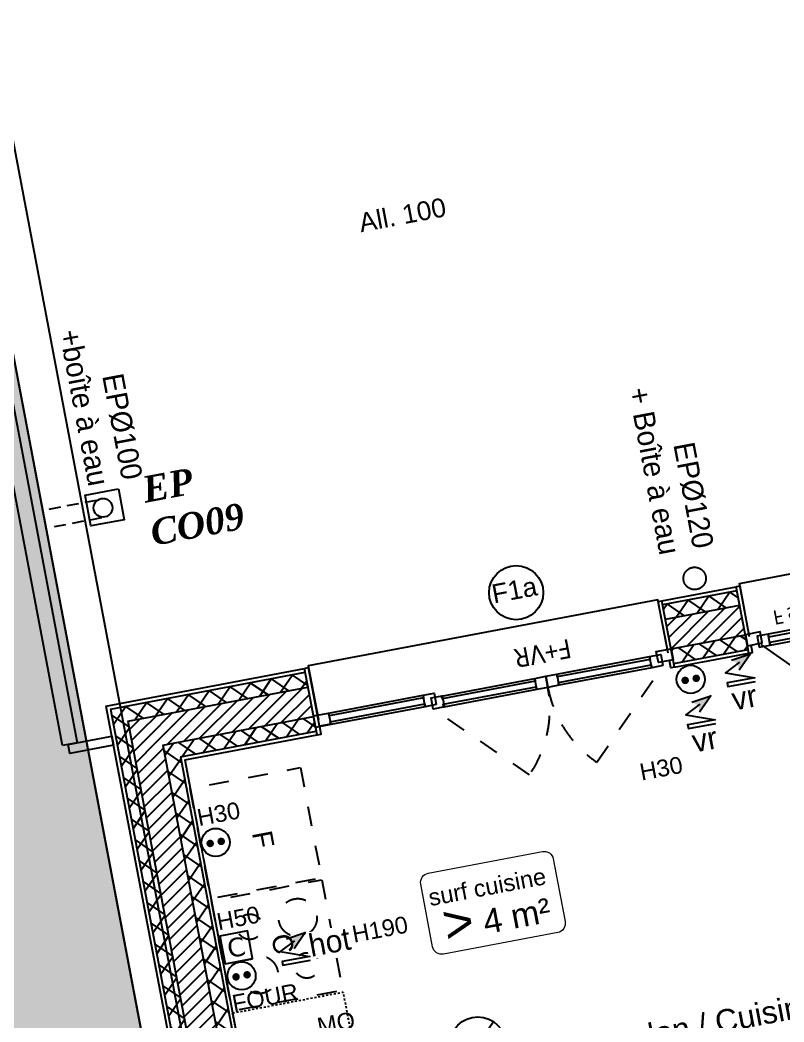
# Model space of a CAD drawing. Header units: centimetres. Extents: x 197412 to 267601, y -375791 to -305433.
# Drawn here: x 230265 to 234343, y -332549 to -327200 of the extents above; entities that cross this region are included whole.
import ezdxf

# ---------------------------------------------------------------- set-up
doc = ezdxf.new("R2010")
doc.units = ezdxf.units.CM
for name, pattern in [('Style de ligne -1', [0.41664, 0.20828, -0.20836]), ('Style de ligne -16', [0.192476, 0.123031, -0.069444]), ('Style de ligne -2', [0.694425, 0.48607, -0.208355])]:
    doc.linetypes.add(name, pattern=pattern)
doc.layers.add('3-BAT C-Niveau 0', color=250, linetype='Continuous')
doc.layers.add('prlm-EAU-EPEXT', color=145, linetype='Continuous')
doc.layers.add('prlm-ELEC-CFO', color=1, linetype='Continuous', lineweight=25)
doc.styles.add('Futura Std Book', font='')
doc.styles.add('Geneva', font='arial.ttf')
doc.styles.add('Helvetica', font='arial.ttf')
doc.styles.add('Lucida Grande', font='')
doc.styles.add('prlm-eau-ep', font='timesbi.ttf', dxfattribs={"height": 18})
doc.styles.add('prlm-elec-cfo', font='comic.ttf', dxfattribs={"height": 12})
doc.styles.add('prlm-sejc', font='arial.ttf', dxfattribs={"height": 20})
doc.styles.get("Standard").update_dxf_attribs({"font": 'ARIALUNI.TTF', "height": 100})
doc.styles.get('Futura Std Book').set_extended_font_data('Futura Std Book')
doc.styles.get('Lucida Grande').set_extended_font_data('Lucida Grande')
pattern_1 = [(45, (82627.55, 127994.637), (-31.2347524, 39.0434405), [])]
pattern_2 = [(55.723595, (82441.66, 127994.64), (-66.106423, 45.054865), []), (145.723595, (82441.66, 127994.64), (45.054865, 66.106423), [])]

# ---------------------------------------------------------------- blocks, each defined once
blk = doc.blocks.new('PORTE FENETRE TYPE 3')
at = {"linetype": 'Style de ligne -2', "ltscale": 50.8}
blk.add_line((5.11, 14.73), (65.94, 76.94), dxfattribs=at)
at = {"linetype": 'Continuous', "lineweight": 25, "flags": 128}
for points in [[(-2, 18), (0, 18), (0, 14)], [(97, 18), (95, 18), (95, 14)], [(0, 7.7), (0, -18), (-2, -18)], [(95, 7.7), (95, -18), (97, -18)]]:
    blk.add_lwpolyline(points, dxfattribs=at)
at = {"linetype": 'Continuous', "flags": 128}
for points in [[(-2, 14), (6, 14), (6, 8), (-2, 8)], [(4, 16), (10, 16), (10, 10), (4, 10)], [(10, 16), (85, 16), (85, 14.5), (10, 14.5)], [(10, 11.5), (85, 11.5), (85, 10), (10, 10)], [(85, 16), (91, 16), (91, 10), (85, 10)], [(89, 14), (97, 14), (97, 8), (89, 8)]]:
    blk.add_lwpolyline(points, close=True, dxfattribs=at)
blk.add_lwpolyline([(0, 9.5), (0, -19.5), (95, -19.5), (95, 9.5)], dxfattribs=at)
at = {"linetype": 'Style de ligne -2', "ltscale": 50.8}
blk.add_arc((4, 16), 87, 360, 44.5337, dxfattribs=at)
at = {"insert": (47.21, 5.79), "char_height": 7.6206, "attachment_point": 2, "line_spacing_factor": 0.978845, "style": 'Lucida Grande'}
blk.add_mtext('F sur All vitrée\\P+VR ', dxfattribs=at)
blk = doc.blocks.new('FENETRE TYPE 1')
at = {"linetype": 'Style de ligne -1', "ltscale": 50.8}
for p, q in [((48.17, 60.17), (4, 16)), ((84.68, 59.99), (128.67, 16))]:
    blk.add_line(p, q, dxfattribs=at)
at = {"linetype": 'Continuous'}
blk.add_line((0, 16), (0, 14), dxfattribs=at)
at = {"linetype": 'Continuous', "lineweight": 25, "flags": 128}
for points in [[(-2, 18), (0, 18), (0, 14)], [(192, 18), (190, 18), (190, 14)], [(0, 8), (0, -18), (-2, -18)], [(190, 7.7), (190, -18), (192, -18)]]:
    blk.add_lwpolyline(points, dxfattribs=at)
at = {"linetype": 'Continuous', "flags": 128}
for points in [[(-2, 14), (6, 14), (6, 8), (-2, 8)], [(4, 16), (10, 16), (10, 10), (4, 10)], [(10, 16), (60.46, 16), (60.46, 14.5), (10, 14.5)], [(10, 11.5), (60.46, 11.5), (60.46, 10), (10, 10)], [(60.46, 16), (66.46, 16), (66.46, 10), (60.46, 10)], [(66.46, 16), (72.46, 16), (72.46, 10), (66.46, 10)], [(72.46, 16), (123.05, 16), (123.05, 14.5), (72.46, 14.5)], [(72.46, 11.5), (123.05, 11.5), (123.05, 10), (72.46, 10)], [(122.67, 16), (128.67, 16), (128.67, 10), (122.67, 10)], [(126.67, 14), (132.67, 14), (132.67, 7.7), (126.67, 7.7)], [(132.67, 14), (184, 14), (184, 12.5), (132.67, 12.5)], [(184, 14), (192.25, 14), (192.25, 7.7), (184, 7.7)], [(184, 13.7), (190, 13.7), (190, 7.7), (184, 7.7)], [(132.67, 9.2), (184, 9.2), (184, 7.7), (132.67, 7.7)]]:
    blk.add_lwpolyline(points, close=True, dxfattribs=at)
blk.add_lwpolyline([(0, 10), (0, -19), (190, -19), (190, 10)], dxfattribs=at)
at = {"linetype": 'Style de ligne -1', "ltscale": 50.8}
for centre, radius, start, end in [((4, 16), 62.46, 360, 45), ((128.67, 16), 62.21, 136.6392, 180)]:
    blk.add_arc(centre, radius, start, end, dxfattribs=at)
at = {"insert": (50.38, 2.81), "char_height": 10.161, "attachment_point": 1, "line_spacing_factor": 0.978845, "style": 'Lucida Grande'}
blk.add_mtext('F+VR ', dxfattribs=at)
blk = doc.blocks.new('Groupe-279-1')
at = {"linetype": 'Continuous'}
blk.add_circle((15047.17, -45825.13), 14.45, dxfattribs=at)
at = {"insert": (15033.36, -45821.02), "char_height": 10.087, "attachment_point": 1, "rotation": 10.7236, "line_spacing_factor": 0.834288, "style": 'Helvetica'}
blk.add_mtext('F1a', dxfattribs=at)
blk = doc.blocks.new('Groupe-310-1')
at = {"linetype": 'Continuous', "flags": 128}
blk.add_lwpolyline([(14834.8, -45769.73), (14837.92, -45786.19), (14820.13, -45789.56), (14817.02, -45773.1)], close=True, dxfattribs=at)
at = {"linetype": 'Continuous'}
blk.add_circle((14826.62, -45779.85), 5, dxfattribs=at)
blk = doc.blocks.new('Groupe-311-1')
at = {"linetype": 'Style de ligne -16', "ltscale": 50.8}
for p, q in [((14797.93, -45780.51), (14826.09, -45775.18)), ((14800.69, -45789.84), (14827.89, -45784.69))]:
    blk.add_line(p, q, dxfattribs=at)
blk.add_blockref('Groupe-310-1', (0, 0))
at = {"insert": (14847.92, -45763.52), "char_height": 11.3275, "attachment_point": 3, "rotation": 280.7236, "line_spacing_factor": 0.962448, "style": 'Futura Std Book'}
blk.add_mtext('EPØ100\\P+boîte à eau', dxfattribs=at)
blk = doc.blocks.new('Groupe-486-1')
at = {"linetype": 'Continuous'}
blk.add_open_spline([(15146.43, -45822.02), (15147.63, -45820.96), (15148.65, -45817.92), (15148.01, -45814.78), (15145.88, -45812.38), (15142.84, -45811.37), (15139.7, -45812.01), (15137.31, -45814.13), (15136.29, -45817.17), (15136.93, -45820.31), (15139.06, -45822.71), (15142.1, -45823.72), (15145.23, -45823.08), (15146.43, -45822.02)], degree=2, dxfattribs=at)
blk = doc.blocks.new('Groupe-487-1')
blk.add_blockref('Groupe-486-1', (0, 0))
at = {"insert": (15152.83, -45800.19), "char_height": 11.3275, "attachment_point": 3, "rotation": 280.7236, "line_spacing_factor": 0.962448, "style": 'Futura Std Book'}
blk.add_mtext('EPØ120\\P+ Boîte à eau', dxfattribs=at)
blk = doc.blocks.new('xi.VR')
at = {"layer": 'prlm-ELEC-CFO', "lineweight": 5}
blk.add_hatch(color=0, dxfattribs=at).paths.add_polyline_path([(-3, 6), (-0.1, 3.7), (0, 0), (7.5, 7.5)])
at = {"layer": 'prlm-ELEC-CFO', "color": 0}
for points in [[(-3, 6), (7.5, 7.5), (0, 0)], [(0.95, 4.23), (-7.5, 0), (7.5, -5.5), (-7.5, -5.5), (-7.5, -7.5), (7.5, -7.5)]]:
    blk.add_lwpolyline(points, dxfattribs=at)
blk = doc.blocks.new('xi.HOT')
at = {"layer": 'prlm-ELEC-CFO', "lineweight": 5}
blk.add_hatch(color=0, dxfattribs=at).paths.add_polyline_path([(-3, 6), (-0.1, 3.7), (0, 0), (7.5, 7.5)])
at = {"layer": 'prlm-ELEC-CFO', "color": 0}
for points in [[(-3, 6), (7.5, 7.5), (0, 0)], [(0.95, 4.23), (-7.5, 0), (7.5, -5.5), (-7.5, -5.5), (-7.5, -7.5), (7.5, -7.5)]]:
    blk.add_lwpolyline(points, dxfattribs=at)
blk = doc.blocks.new('xi.PCS')
at = {"color": 0, "lineweight": 5}
blk.add_wipeout([(-7.5, -7.5), (7.5, -7.5), (7.5, 7.5), (-7.5, 7.5)], dxfattribs=at).dxf.layer = 'prlm-ELEC-CFO'
at = {"layer": 'prlm-ELEC-CFO', "color": 0, "linetype": 'ByBlock', "lineweight": 5, "const_width": 2}
for points in [[(-4, 0, 1), (-2, 0, 1)], [(2, 0, 1), (4, 0, 1)]]:
    blk.add_lwpolyline(points, format="xyb", close=True, dxfattribs=at)
at = {"layer": 'prlm-ELEC-CFO', "color": 0, "linetype": 'ByBlock', "lineweight": -2}
blk.add_circle((0, 0), 7.5, dxfattribs=at)
blk = doc.blocks.new('xi.SF32')
at = {"layer": 'prlm-ELEC-CFO', "color": 0, "flags": 128}
blk.add_lwpolyline([(-7.5, -7.5), (7.5, -7.5), (7.5, 7.5), (-7.5, 7.5)], close=True, dxfattribs=at)
at = {"layer": 'prlm-ELEC-CFO', "color": 0, "linetype": 'ByBlock', "insert": (0, 0), "char_height": 10, "width": 11.36, "attachment_point": 5}
blk.add_mtext('{\\fVerdana|b0|i0|c0|p34;C}', dxfattribs=at)
blk = doc.blocks.new('xi.PC')
at = {"color": 0, "lineweight": 5}
blk.add_wipeout([(-7.5, -7.5), (7.5, -7.5), (7.5, 7.5), (-7.5, 7.5)], dxfattribs=at).dxf.layer = 'prlm-ELEC-CFO'
at = {"layer": 'prlm-ELEC-CFO', "color": 0, "linetype": 'ByBlock', "lineweight": 5, "const_width": 2}
for points in [[(-4, 0, 1), (-2, 0, 1)], [(2, 0, 1), (4, 0, 1)]]:
    blk.add_lwpolyline(points, format="xyb", close=True, dxfattribs=at)
at = {"layer": 'prlm-ELEC-CFO', "color": 0, "linetype": 'ByBlock', "lineweight": -2}
blk.add_circle((0, 0), 7.5, dxfattribs=at)
blk = doc.blocks.new('xi.PTCE')
at = {"layer": 'prlm-ELEC-CFO', "color": 0}
for points in [[(-10.61, 10.61), (10.61, -10.61)], [(10.61, 10.61), (-10.61, -10.61)]]:
    blk.add_lwpolyline(points, dxfattribs=at)
at = {"layer": 'prlm-ELEC-CFO', "color": 0, "linetype": 'ByBlock'}
blk.add_circle((0, 0), 15, dxfattribs=at)
blk = doc.blocks.new('xi.4m²')
at = {"color": 0}
blk.add_wipeout([(-34.54, 20.54), (34.54, 20.54), (34.54, -20.54), (-34.54, -20.54)], dxfattribs=at).dxf.layer = 'prlm-ELEC-CFO'
at = {"layer": 'prlm-ELEC-CFO', "color": 0, "lineweight": 13}
blk.add_lwpolyline([(-31, 22), (31, 22, -0.414214), (36, 17), (36, -17, -0.414214), (31, -22), (-31, -22, -0.414214), (-36, -17), (-36, 17, -0.414214)], format="xyb", close=True, dxfattribs=at)
at = {"layer": 'prlm-ELEC-CFO', "color": 0, "attachment_point": 6, "line_spacing_factor": 0.8, "style": 'prlm-sejc'}
for s, insert, char_height in [('surf cuisine', (30.36, 8.9), 9), ('4 m²', (29.31, -9.19), 13)]:
    blk.add_mtext(s, dxfattribs=dict(at, insert=insert, char_height=char_height))
at = {"layer": 'prlm-ELEC-CFO', "color": 0, "style": 'prlm-sejc', "flags": 8}
blk.add_attdef('?', (-28.3, -16.79), '', height=20, dxfattribs=at)
blk = doc.blocks.new('xi.epext')
at = {"layer": 'prlm-EAU-EPEXT', "color": 0, "linetype": 'ByBlock', "lineweight": -2}
blk.add_circle((0, 0), 5, dxfattribs=at)
blk = doc.blocks.new('Groupe-152-1')
at = {"linetype": 'Style de ligne -1', "ltscale": 50.8, "flags": 128}
blk.add_lwpolyline([(14943.43, -45978.42), (14954.62, -46037.36), (14895.67, -46048.55), (14884.48, -45989.61)], close=True, dxfattribs=at)
at = {"linetype": 'Style de ligne -1', "ltscale": 50.8}
for points in [[(14924.81, -45990.28), (14922.56, -45991.83), (14920.22, -45996.76), (14920.66, -46002.19), (14923.77, -46006.66), (14928.72, -46008.99), (14934.17, -46008.54), (14938.68, -46005.43), (14941.02, -46000.51), (14940.58, -45995.08), (14937.47, -45990.6), (14932.52, -45988.27), (14927.06, -45988.72), (14924.81, -45990.28)], [(14908.84, -46009.06), (14910.34, -46008.03), (14911.9, -46004.74), (14911.61, -46001.12), (14909.53, -45998.13), (14906.23, -45996.58), (14902.6, -45996.88), (14899.59, -45998.95), (14898.03, -46002.24), (14898.33, -46005.86), (14900.4, -46008.85), (14903.7, -46010.4), (14907.33, -46010.1), (14908.84, -46009.06)], [(14915.61, -46037.37), (14917.86, -46035.82), (14920.2, -46030.89), (14919.76, -46025.46), (14916.65, -46020.98), (14911.7, -46018.66), (14906.25, -46019.11), (14901.74, -46022.21), (14899.4, -46027.14), (14899.84, -46032.57), (14902.95, -46037.05), (14907.9, -46039.37), (14913.35, -46038.92), (14915.61, -46037.37)], [(14931.58, -46018.59), (14930.08, -46019.62), (14928.52, -46022.91), (14928.81, -46026.53), (14930.89, -46029.51), (14934.18, -46031.06), (14937.82, -46030.76), (14940.82, -46028.69), (14942.39, -46025.41), (14942.09, -46021.79), (14940.02, -46018.8), (14936.72, -46017.25), (14933.08, -46017.55), (14931.58, -46018.59)]]:
    blk.add_open_spline(points, degree=2, dxfattribs=at)
blk = doc.blocks.new('Groupe-153-1')
blk.add_blockref('Groupe-152-1', (0, 0))
at = {"insert": (14927.86, -46011.62), "char_height": 10.66, "attachment_point": 2, "rotation": 280.725, "line_spacing_factor": 1.060906, "style": 'Geneva'}
blk.add_mtext('C', dxfattribs=at)
blk = doc.blocks.new('Groupe-154-1')
at = {"linetype": 'Style de ligne -1', "ltscale": 50.8, "flags": 128}
blk.add_lwpolyline([(14932.05, -45918.49), (14943.24, -45977.43), (14884.29, -45988.63), (14873.1, -45929.68)], close=True, dxfattribs=at)
at = {"insert": (14917.41, -45955.86), "char_height": 10.66, "attachment_point": 2, "rotation": 280.725, "line_spacing_factor": 1.060906, "style": 'Geneva'}
blk.add_mtext('F', dxfattribs=at)

msp = doc.modelspace()

# ---------------------------------------------------------------- hatches: boundary and pattern name
at = {"layer": '3-BAT C-Niveau 0'}
h = msp.add_hatch(dxfattribs=at)
h.set_pattern_fill('TOITURE TERRASSE', color=256, scale=10, style=0, pattern_type=2)
h.set_pattern_definition([(348.838657137, (264648449.54, 71227537.28), (89.223062904, 83.81872092), [5, -302.6575])])
h.paths.add_polyline_path([(226327.5, -338284.3), (231036.1, -337392.6), (231035.6, -337389.6), (231793.2, -337246.1), (228924.2, -322097.3), (225965.8, -322657.6), (227208.8, -329221.3), (224701.1, -329696.2)])
h = msp.add_hatch(dxfattribs=at)
h.set_pattern_fill('TOITURE TERRASSE-1', color=9, scale=10, style=0, pattern_type=2)
h.set_pattern_definition([(348.838657137, (264648452.07, 71227536.78), (89.223062904, 83.81872092), [5, -302.6575]), (348.838657137, (264648452.2, 71227536.76), (89.223062904, 83.81872092), [5, -302.6575]), (348.838657137, (264648455.01, 71227536.2), (89.223062904, 83.81872092), [5, -302.6575]), (348.838657137, (264648455.13, 71227536.18), (89.223062904, 83.81872092), [5, -302.6575]), (318.83865714, (264648449.54, 71227537.28), (208.77989109, 33.989630885), [5, -167.4025]), (318.83865714, (264648450.63, 71227536.33), (208.77989109, 33.989630885), [5, -167.4025]), (318.83865714, (264648450.73, 71227536.24), (208.77989109, 33.989630885), [5, -167.4025]), (318.83865714, (264648452.49, 71227534.7), (208.77989109, 33.989630885), [5, -167.4025]), (318.83865714, (264648452.58, 71227534.62), (208.77989109, 33.989630885), [5, -167.4025]), (278.838657137, (264648397.95, 71227595.92), (130.884040778, -148.235640366), [5, -290.275]), (278.838657137, (264648398.1, 71227595), (130.884040778, -148.235640366), [5, -290.275]), (278.838657137, (264648398.11, 71227594.87), (130.884040778, -148.235640366), [5, -290.275]), (278.838657137, (264648398.58, 71227591.88), (130.884040778, -148.235640366), [5, -290.275]), (278.838657137, (264648398.6, 71227591.75), (130.884040778, -148.235640366), [5, -290.275]), (268.83865714, (264648397.95, 71227595.92), (167.92873515, -106.51143655), [5, -171.53]), (268.83865714, (264648397.94, 71227595.4), (167.92873515, -106.51143655), [5, -171.53]), (268.83865714, (264648397.94, 71227595.26), (167.92873515, -106.51143655), [5, -171.53]), (268.83865714, (264648397.9, 71227593.23), (167.92873515, -106.51143655), [5, -171.53]), (268.83865714, (264648397.9, 71227593.1), (167.92873515, -106.51143655), [5, -171.53])])
h.paths.add_polyline_path([(226327.5, -338284.3), (231036.1, -337392.6), (231035.6, -337389.6), (231793.2, -337246.1), (228924.2, -322097.3), (225965.8, -322657.6), (227208.8, -329221.3), (224701.1, -329696.2)])
h = msp.add_hatch(dxfattribs=at)
h.set_pattern_fill('02_ISOLANT', color=256, scale=10, angle=10.7236, style=0, pattern_type=2)
h.set_pattern_definition(pattern_2)
h.paths.add_polyline_path([(233695.6, -330320.6), (233710.5, -330399.2), (234107.3, -330324), (234092.5, -330245.4)])
h = msp.add_hatch(dxfattribs=at)
h.set_pattern_fill('MURS MACONNERIE-2', color=256, scale=10, style=0, pattern_type=2)
h.set_pattern_definition(pattern_1)
h.paths.add_polyline_path([(233710.5, -330399.2), (233740.3, -330556.4), (234137.1, -330481.2), (234107.3, -330324)])
h = msp.add_hatch(dxfattribs=at)
h.set_pattern_fill('02_ISOLANT', color=256, scale=10, angle=10.7236, style=0, pattern_type=2)
h.set_pattern_definition(pattern_2)
h.paths.add_polyline_path([(233740.3, -330556.4), (233755.2, -330635), (234152, -330559.8), (234137.1, -330481.2)])
h = msp.add_hatch(dxfattribs=at)
h.set_pattern_fill('02_ISOLANT', color=256, scale=10, angle=10.7236, style=0, pattern_type=2)
h.set_pattern_definition([(55.723595, (82441.66, 127994.64), (-66.106423, 45.054865), []), (145.723595, (82441.66, 127994.64), (45.054865, 66.106423), [])])
h.paths.add_polyline_path([(230747.2, -330878.9), (230840.7, -330942.7), (231801.9, -330760.6), (231787, -330682)])
h = msp.add_hatch(dxfattribs=at)
h.set_pattern_fill('MURS MACONNERIE-2', color=256, scale=10, style=0, pattern_type=2)
h.set_pattern_definition(pattern_1)
h.paths.add_polyline_path([(230840.7, -330942.7), (231027.7, -331070.1), (231831.7, -330917.8), (231801.9, -330760.6)])
h = msp.add_hatch(dxfattribs=at)
h.set_pattern_fill('02_ISOLANT', color=256, scale=10, angle=-79.2764, style=0, pattern_type=2)
h.set_pattern_definition([(325.7236, (82441.66, 127994.64), (45.054858, 66.106428), []), (55.7236, (82441.66, 127994.64), (66.106428, -45.054858), [])])
h.paths.add_polyline_path([(230840.7, -330942.7), (230747.2, -330878.9), (232041.1, -337711), (232119.7, -337696.2)])
h = msp.add_hatch(dxfattribs=at)
h.set_pattern_fill('MURS MACONNERIE-2', color=256, scale=10, style=0, pattern_type=2)
h.set_pattern_definition(pattern_1)
h.paths.add_polyline_path([(231027.7, -331070.1), (230840.7, -330942.7), (232119.7, -337696.2), (232276.9, -337666.4)])
h = msp.add_hatch(dxfattribs=at)
h.set_pattern_fill('02_ISOLANT', color=256, scale=10, angle=10.7236, style=0, pattern_type=2)
h.set_pattern_definition([(55.723595, (82441.66, 127994.64), (-66.106423, 45.054865), []), (145.723595, (82441.66, 127994.64), (45.054865, 66.106423), [])])
h.paths.add_polyline_path([(231027.7, -331070.1), (231121.2, -331133.8), (231846.6, -330996.4), (231831.7, -330917.8)])
h = msp.add_hatch(dxfattribs=at)
h.set_pattern_fill('02_ISOLANT', color=256, scale=10, angle=-79.2764, style=0, pattern_type=2)
h.set_pattern_definition([(325.7236, (82441.66, 127994.64), (45.054858, 66.106428), []), (55.7236, (82441.66, 127994.64), (66.106428, -45.054858), [])])
h.paths.add_polyline_path([(231121.2, -331133.8), (231027.7, -331070.1), (232276.9, -337666.4), (232355.5, -337651.5)])

# ---------------------------------------------------------------- linework, layer by layer
at = {"linetype": 'Style de ligne -1', "ltscale": 50.8, "flags": 128}
msp.add_lwpolyline([(231399.9, -332500.8), (231989.4, -332388.9), (232101.3, -332978.3), (231511.9, -333090.3)], close=True, dxfattribs=at)
at = {"layer": '3-BAT C-Niveau 0'}
for p, q in [((233691.9, -330300.9), (234088.7, -330225.8)), ((233691.9, -330300.9), (234088.7, -330225.8)), ((233695.6, -330320.6), (234092.5, -330245.4)), ((234155.7, -330579.5), (234088.7, -330225.8)), ((233758.9, -330654.6), (233691.9, -330300.9)), ((233710.5, -330399.2), (234107.3, -330324)), ((233710.5, -330399.2), (234107.3, -330324)), ((233740.3, -330556.4), (234137.1, -330481.2)), ((233755.2, -330635), (234152, -330559.8)), ((233758.9, -330654.6), (234155.7, -330579.5)), ((233758.9, -330654.6), (234155.7, -330579.5)), ((230723.8, -330863), (231783.3, -330662.4)), ((230723.8, -330863), (231783.3, -330662.4)), ((230747.2, -330878.9), (231787, -330682)), ((231850.3, -331016.1), (231783.3, -330662.4)), ((230840.7, -330942.7), (231801.9, -330760.6)), ((230840.7, -330942.7), (231801.9, -330760.6)), ((230723.8, -330863), (232021.4, -337714.8)), ((230723.8, -330863), (231513.4, -335032.3)), ((230747.2, -330878.9), (232041.1, -337711)), ((230840.7, -330942.7), (232119.7, -337696.2)), ((231027.7, -331070.1), (231831.7, -330917.8)), ((231121.2, -331133.8), (231846.6, -330996.4)), ((231144.5, -331149.7), (231850.3, -331016.1)), ((231144.5, -331149.7), (231850.3, -331016.1)), ((231027.7, -331070.1), (232276.9, -337666.4)), ((231027.7, -331070.1), (232276.9, -337666.4)), ((231121.2, -331133.8), (232355.5, -337651.5)), ((231144.5, -331149.7), (232375.1, -337647.8)), ((231144.5, -331149.7), (231665.5, -333900.7))]:
    msp.add_line(p, q, dxfattribs=at)
at = {"layer": '3-BAT C-Niveau 0', "flags": 128}
for points in [[(231886.4, -337737.1), (228924.2, -322097.3), (222940.6, -323230.5), (222901.6, -323024.1), (229091.5, -321851.9), (232092.8, -337698)], [(226327.5, -338284.3), (231036.1, -337392.6), (231035.6, -337389.6), (231793.2, -337246.1), (228924.2, -322097.3), (225965.8, -322657.6), (227208.8, -329221.3), (224701.1, -329696.2)], [(230491.4, -331072.7), (228805.6, -322171.3), (228884.2, -322156.4), (230570, -331057.8)], [(230763.4, -331071.8), (230530.4, -331115.9), (230521.1, -331066.8), (230754.1, -331022.7)]]:
    msp.add_lwpolyline(points, close=True, dxfattribs=at)

# ---------------------------------------------------------------- block references
at = {"xscale": 10, "yscale": 10, "zscale": 10}
for name in ['Groupe-154-1', 'Groupe-153-1']:
    msp.add_blockref(name, (82441.7, 127994.6), dxfattribs=at)
at = {"layer": '3-BAT C-Niveau 0', "xscale": 10, "yscale": 10, "zscale": 10}
for name in ['Groupe-311-1', 'Groupe-487-1', 'Groupe-279-1']:
    msp.add_blockref(name, (82441.7, 127994.6), dxfattribs=at)
at = {"layer": '3-BAT C-Niveau 0', "yscale": 10, "zscale": 10, "rotation": 190.7235947438891}
for name, p, xscale in [('PORTE FENETRE TYPE 3', (234141.9, -330398.9), -10), ('FENETRE TYPE 1', (233705.7, -330481.5), 10)]:
    msp.add_blockref(name, p, dxfattribs=dict(at, xscale=xscale))
at = {"layer": 'prlm-EAU-EPEXT', "xscale": 10, "yscale": 10, "zscale": 10, "rotation": 10.72360141139323}
msp.add_blockref('xi.epext', (230707.9, -329803.9), dxfattribs=at)
at = {"layer": 'prlm-ELEC-CFO', "xscale": 10, "yscale": 10, "zscale": 10, "rotation": 10.72360141139323}
msp.add_blockref('xi.PTCE', (232708.5, -332671.3), dxfattribs=at)

# ---------------------------------------------------------------- texts
at = {"insert": (233960.6, -332493.1), "char_height": 120, "attachment_point": 2, "rotation": 10.7236, "line_spacing_factor": 0.834288, "style": 'Helvetica'}
msp.add_mtext('Salon / Cuisine\\P{\\H0.6752x;19,69m2}\\P', dxfattribs=at)
at = {"layer": '3-BAT C-Niveau 0', "insert": (232065.9, -328234.4), "char_height": 100.87, "attachment_point": 1, "rotation": 10.7236, "line_spacing_factor": 0.834288, "style": 'Helvetica'}
msp.add_mtext('All. 100', dxfattribs=at)
at = {"layer": 'prlm-EAU-EPEXT', "insert": (230906.8, -329640.2), "char_height": 140, "attachment_point": 1, "rotation": 10.7236, "style": 'prlm-eau-ep'}
msp.add_mtext_dynamic_manual_height_columns('EP CO09', width=153.021, gutter_width=75, heights=[0], dxfattribs=at)
at = {"layer": 'prlm-ELEC-CFO'}
for s, p in [('H30', (233582.7, -331260.3)), ('H50', (231324.6, -332059.1)), ('MO', (231861, -332617.3))]:
    msp.add_text(s, height=90, rotation=10.7236, dxfattribs=at).set_placement(p)

# ---------------------------------------------------------------- next in the draw order: block references
at = {"layer": 'prlm-ELEC-CFO', "xscale": 10, "yscale": 10, "zscale": 10, "rotation": 10.72360141139323}
for name, p in [('xi.PC', (231309.4, -331590.1)), ('xi.PCS', (231447.7, -332302.3))]:
    msp.add_blockref(name, p, dxfattribs=at)
msp.add_blockref('xi.4m²', (232789.5, -331912.6), dxfattribs=at).add_auto_attribs({'?': '>'})

# ---------------------------------------------------------------- next in the draw order: texts
at = {"layer": 'prlm-ELEC-CFO', "char_height": 120, "attachment_point": 5, "rotation": 10.7236, "line_spacing_factor": 0.8, "style": 'prlm-elec-cfo', "bg_fill": 3, "box_fill_scale": 1.1, "bg_fill_color": 256, "bg_fill_transparency": 0}
for s, insert in [('vr', (234131.4, -330815.3)), ('vr', (233919.7, -331039.7)), ('hot', (231917.4, -332122.5))]:
    msp.add_mtext(s, dxfattribs=dict(at, insert=insert))

# ---------------------------------------------------------------- next in the draw order: block references
at = {"layer": 'prlm-ELEC-CFO', "xscale": 10, "yscale": 10, "zscale": 10, "rotation": 10.72360141139323}
for name, p in [('xi.VR', (234104, -330670.7)), ('xi.VR', (233892.3, -330895.1)), ('xi.SF32', (231418.9, -332150.5)), ('xi.HOT', (231728, -332158.4))]:
    msp.add_blockref(name, p, dxfattribs=at)

# ---------------------------------------------------------------- next in the draw order: texts
at = {"layer": 'prlm-ELEC-CFO'}
for s, p in [('H30', (231219.9, -331503.2)), ('H190', (232047.1, -332125.8)), ('FOUR', (231406.6, -332495.4))]:
    msp.add_text(s, height=90, rotation=10.7236, dxfattribs=at).set_placement(p)

# ---------------------------------------------------------------- next in the draw order: block references
at = {"layer": 'prlm-ELEC-CFO', "xscale": 10, "yscale": 10, "zscale": 10, "rotation": 10.72360141139323}
msp.add_blockref('xi.PC', (233845.2, -330719.7), dxfattribs=at)

doc.saveas('drawing.dxf')
